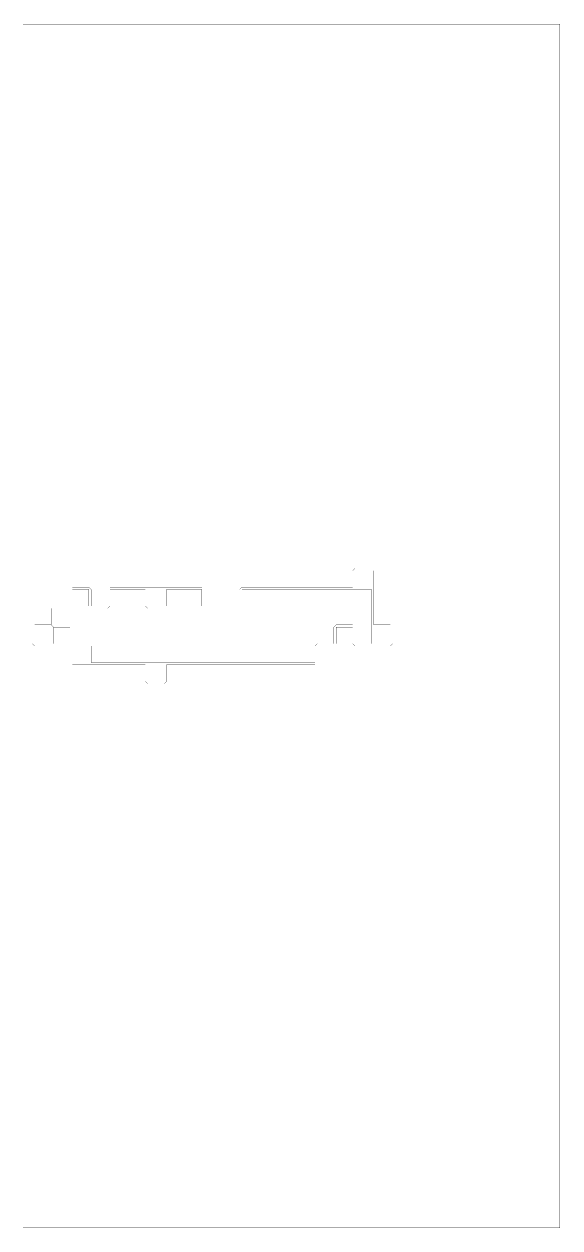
# Model space of a CAD drawing. Header units: metres. Extents: x 0 to 4990, y -4990 to 0.
# Drawn here: x 2769 to 4990, y -4990 to 0 of the extents above; entities that cross this region are included whole.
import ezdxf

# ---------------------------------------------------------------- set-up
doc = ezdxf.new("R2010")
doc.units = ezdxf.units.M
doc.layers.add('conductor', color=1, linetype='Continuous')
doc.layers.add('substrate', color=5, linetype='Continuous')

msp = doc.modelspace()

# ---------------------------------------------------------------- linework, layer by layer
at = {"layer": 'conductor', "const_width": 0.5}
msp.add_lwpolyline([(2968.75, -2343.75), (2968.75, -2353.515625), (2968.75, -2363.28125), (2968.75, -2373.046875), (2968.75, -2382.8125), (2968.75, -2392.578125), (2968.75, -2402.34375), (2968.75, -2412.109375), (2968.75, -2421.875), (2968.75, -2431.640625), (2968.75, -2441.40625), (2968.75, -2451.171875), (2968.75, -2460.9375), (2968.75, -2470.703125), (2968.75, -2480.46875), (2968.75, -2490.234375), (2968.75, -2500), (2968.75, -2509.765625), (2968.75, -2519.53125), (2968.75, -2529.296875), (2968.75, -2539.0625), (2968.75, -2548.828125), (2968.75, -2558.59375), (2968.75, -2568.359375), (2978.515625, -2568.359375), (2988.28125, -2568.359375), (2998.046875, -2568.359375), (3007.8125, -2568.359375), (3017.578125, -2568.359375), (3027.34375, -2568.359375), (3037.109375, -2568.359375), (3046.875, -2578.125), (3046.875, -2587.890625), (3046.875, -2597.65625), (3046.875, -2607.421875), (3046.875, -2617.1875), (3046.875, -2626.953125), (3046.875, -2636.71875), (3046.875, -2646.484375), (3056.640625, -2646.484375), (3066.40625, -2646.484375), (3076.171875, -2646.484375), (3085.9375, -2646.484375), (3095.703125, -2646.484375), (3105.46875, -2646.484375), (3115.234375, -2646.484375), (3125, -2646.484375), (3134.765625, -2646.484375), (3144.53125, -2646.484375), (3154.296875, -2646.484375), (3164.0625, -2646.484375), (3173.828125, -2646.484375), (3183.59375, -2646.484375), (3193.359375, -2646.484375), (3203.125, -2646.484375), (3212.890625, -2646.484375), (3222.65625, -2646.484375), (3232.421875, -2646.484375), (3242.1875, -2646.484375), (3251.953125, -2646.484375), (3261.71875, -2646.484375), (3271.484375, -2646.484375), (3281.25, -2646.484375), (3291.015625, -2646.484375), (3300.78125, -2646.484375), (3310.546875, -2646.484375), (3320.3125, -2646.484375), (3330.078125, -2646.484375), (3339.84375, -2646.484375), (3349.609375, -2646.484375), (3359.375, -2646.484375), (3369.140625, -2646.484375), (3378.90625, -2646.484375), (3388.671875, -2646.484375), (3398.4375, -2646.484375), (3408.203125, -2646.484375), (3417.96875, -2646.484375), (3427.734375, -2646.484375), (3437.5, -2646.484375), (3447.265625, -2646.484375), (3457.03125, -2646.484375), (3466.796875, -2646.484375), (3476.5625, -2646.484375), (3486.328125, -2646.484375), (3496.09375, -2646.484375), (3505.859375, -2646.484375), (3515.625, -2646.484375), (3525.390625, -2646.484375), (3535.15625, -2646.484375), (3544.921875, -2646.484375), (3554.6875, -2646.484375), (3564.453125, -2646.484375), (3574.21875, -2646.484375), (3583.984375, -2646.484375), (3593.75, -2646.484375), (3603.515625, -2646.484375), (3613.28125, -2646.484375), (3623.046875, -2646.484375), (3632.8125, -2646.484375), (3642.578125, -2646.484375), (3652.34375, -2646.484375), (3662.109375, -2646.484375), (3671.875, -2646.484375), (3681.640625, -2646.484375), (3691.40625, -2646.484375), (3701.171875, -2646.484375), (3710.9375, -2646.484375), (3720.703125, -2646.484375), (3730.46875, -2646.484375), (3740.234375, -2646.484375), (3750, -2646.484375), (3759.765625, -2646.484375), (3769.53125, -2646.484375), (3779.296875, -2646.484375), (3789.0625, -2646.484375), (3798.828125, -2646.484375), (3808.59375, -2646.484375), (3818.359375, -2646.484375), (3828.125, -2646.484375), (3837.890625, -2646.484375), (3847.65625, -2646.484375), (3857.421875, -2646.484375), (3867.1875, -2646.484375), (3876.953125, -2646.484375), (3886.71875, -2646.484375), (3896.484375, -2646.484375), (3906.25, -2646.484375), (3916.015625, -2646.484375), (3925.78125, -2646.484375), (3935.546875, -2646.484375), (3945.3125, -2646.484375), (3955.078125, -2646.484375), (3964.84375, -2646.484375), (3974.609375, -2646.484375), (3974.609375, -2636.71875), (3974.609375, -2626.953125), (3974.609375, -2617.1875), (3974.609375, -2607.421875), (3974.609375, -2597.65625), (3974.609375, -2587.890625), (3974.609375, -2578.125), (3984.375, -2568.359375), (3994.140625, -2568.359375), (4003.90625, -2568.359375), (4013.671875, -2568.359375), (4023.4375, -2568.359375), (4033.203125, -2568.359375), (4042.96875, -2568.359375), (4052.734375, -2568.359375), (4052.734375, -2558.59375), (4052.734375, -2548.828125), (4052.734375, -2539.0625), (4052.734375, -2529.296875), (4052.734375, -2519.53125), (4052.734375, -2509.765625), (4052.734375, -2500), (4062.5, -2490.234375), (4072.265625, -2490.234375), (4082.03125, -2490.234375), (4091.796875, -2490.234375), (4101.5625, -2490.234375), (4111.328125, -2490.234375), (4121.09375, -2490.234375), (4130.859375, -2490.234375), (4140.625, -2500), (4140.625, -2509.765625), (4140.625, -2519.53125), (4140.625, -2529.296875), (4140.625, -2539.0625), (4140.625, -2548.828125), (4140.625, -2558.59375), (4140.625, -2568.359375), (4150.390625, -2568.359375), (4160.15625, -2568.359375), (4169.921875, -2568.359375), (4179.6875, -2568.359375), (4189.453125, -2568.359375), (4199.21875, -2568.359375), (4208.984375, -2568.359375), (4208.984375, -2558.59375), (4208.984375, -2548.828125), (4208.984375, -2539.0625), (4208.984375, -2529.296875), (4208.984375, -2519.53125), (4208.984375, -2509.765625), (4208.984375, -2500), (4208.984375, -2490.234375), (4208.984375, -2480.46875), (4208.984375, -2470.703125), (4208.984375, -2460.9375), (4208.984375, -2451.171875), (4208.984375, -2441.40625), (4208.984375, -2431.640625), (4208.984375, -2421.875), (4208.984375, -2412.109375), (4208.984375, -2402.34375), (4208.984375, -2392.578125), (4208.984375, -2382.8125), (4208.984375, -2373.046875), (4208.984375, -2363.28125), (4208.984375, -2353.515625), (4208.984375, -2343.75), (4199.21875, -2343.75), (4189.453125, -2343.75), (4179.6875, -2343.75), (4169.921875, -2343.75), (4160.15625, -2343.75), (4150.390625, -2343.75), (4140.625, -2343.75), (4130.859375, -2343.75), (4121.09375, -2343.75), (4111.328125, -2343.75), (4101.5625, -2343.75), (4091.796875, -2343.75), (4082.03125, -2343.75), (4072.265625, -2343.75), (4062.5, -2343.75), (4052.734375, -2343.75), (4042.96875, -2343.75), (4033.203125, -2343.75), (4023.4375, -2343.75), (4013.671875, -2343.75), (4003.90625, -2343.75), (3994.140625, -2343.75), (3984.375, -2343.75), (3974.609375, -2343.75), (3964.84375, -2343.75), (3955.078125, -2343.75), (3945.3125, -2343.75), (3935.546875, -2343.75), (3925.78125, -2343.75), (3916.015625, -2343.75), (3906.25, -2343.75), (3896.484375, -2343.75), (3886.71875, -2343.75), (3876.953125, -2343.75), (3867.1875, -2343.75), (3857.421875, -2343.75), (3847.65625, -2343.75), (3837.890625, -2343.75), (3828.125, -2343.75), (3818.359375, -2343.75), (3808.59375, -2343.75), (3798.828125, -2343.75), (3789.0625, -2343.75), (3779.296875, -2343.75), (3769.53125, -2343.75), (3759.765625, -2343.75), (3750, -2343.75), (3740.234375, -2343.75), (3730.46875, -2343.75), (3720.703125, -2343.75), (3710.9375, -2343.75), (3701.171875, -2343.75), (3691.40625, -2343.75), (3681.640625, -2343.75), (3671.875, -2343.75), (3671.875, -2353.515625), (3671.875, -2363.28125), (3671.875, -2373.046875), (3671.875, -2382.8125), (3671.875, -2392.578125), (3671.875, -2402.34375), (3671.875, -2412.109375), (3662.109375, -2421.875), (3652.34375, -2421.875), (3642.578125, -2421.875), (3632.8125, -2421.875), (3623.046875, -2421.875), (3613.28125, -2421.875), (3603.515625, -2421.875), (3593.75, -2421.875), (3583.984375, -2421.875), (3574.21875, -2421.875), (3564.453125, -2421.875), (3554.6875, -2421.875), (3544.921875, -2421.875), (3535.15625, -2421.875), (3525.390625, -2421.875), (3515.625, -2421.875), (3505.859375, -2412.109375), (3505.859375, -2402.34375), (3505.859375, -2392.578125), (3505.859375, -2382.8125), (3505.859375, -2373.046875), (3505.859375, -2363.28125), (3505.859375, -2353.515625), (3505.859375, -2343.75), (3496.09375, -2343.75), (3486.328125, -2343.75), (3476.5625, -2343.75), (3466.796875, -2343.75), (3457.03125, -2343.75), (3447.265625, -2343.75), (3437.5, -2343.75), (3427.734375, -2343.75), (3417.96875, -2343.75), (3408.203125, -2343.75), (3398.4375, -2343.75), (3388.671875, -2343.75), (3378.90625, -2343.75), (3369.140625, -2343.75), (3359.375, -2343.75), (3359.375, -2353.515625), (3359.375, -2363.28125), (3359.375, -2373.046875), (3359.375, -2382.8125), (3359.375, -2392.578125), (3359.375, -2402.34375), (3359.375, -2412.109375), (3349.609375, -2421.875), (3339.84375, -2421.875), (3330.078125, -2421.875), (3320.3125, -2421.875), (3310.546875, -2421.875), (3300.78125, -2421.875), (3291.015625, -2421.875), (3281.25, -2421.875), (3271.484375, -2412.109375), (3271.484375, -2402.34375), (3271.484375, -2392.578125), (3271.484375, -2382.8125), (3271.484375, -2373.046875), (3271.484375, -2363.28125), (3271.484375, -2353.515625), (3271.484375, -2343.75), (3261.71875, -2343.75), (3251.953125, -2343.75), (3242.1875, -2343.75), (3232.421875, -2343.75), (3222.65625, -2343.75), (3212.890625, -2343.75), (3203.125, -2343.75), (3193.359375, -2343.75), (3183.59375, -2343.75), (3173.828125, -2343.75), (3164.0625, -2343.75), (3154.296875, -2343.75), (3144.53125, -2343.75), (3134.765625, -2343.75), (3125, -2343.75), (3125, -2353.515625), (3125, -2363.28125), (3125, -2373.046875), (3125, -2382.8125), (3125, -2392.578125), (3125, -2402.34375), (3125, -2412.109375), (3115.234375, -2421.875), (3105.46875, -2421.875), (3095.703125, -2421.875), (3085.9375, -2421.875), (3076.171875, -2421.875), (3066.40625, -2421.875), (3056.640625, -2421.875), (3046.875, -2421.875), (3037.109375, -2412.109375), (3037.109375, -2402.34375), (3037.109375, -2392.578125), (3037.109375, -2382.8125), (3037.109375, -2373.046875), (3037.109375, -2363.28125), (3037.109375, -2353.515625), (3037.109375, -2343.75), (3027.34375, -2343.75), (3017.578125, -2343.75), (3007.8125, -2343.75), (2998.046875, -2343.75), (2988.28125, -2343.75), (2978.515625, -2343.75)], close=True, dxfattribs=at)
at = {"layer": 'substrate', "const_width": 0.5}
msp.add_lwpolyline([(2763.671875, -4990.234375), (2773.4375, -4990.234375), (2783.203125, -4990.234375), (2792.96875, -4990.234375), (2802.734375, -4990.234375), (2812.5, -4990.234375), (2822.265625, -4990.234375), (2832.03125, -4990.234375), (2841.796875, -4990.234375), (2851.5625, -4990.234375), (2861.328125, -4990.234375), (2871.09375, -4990.234375), (2880.859375, -4990.234375), (2890.625, -4990.234375), (2900.390625, -4990.234375), (2910.15625, -4990.234375), (2919.921875, -4990.234375), (2929.6875, -4990.234375), (2939.453125, -4990.234375), (2949.21875, -4990.234375), (2958.984375, -4990.234375), (2968.75, -4990.234375), (2978.515625, -4990.234375), (2988.28125, -4990.234375), (2998.046875, -4990.234375), (3007.8125, -4990.234375), (3017.578125, -4990.234375), (3027.34375, -4990.234375), (3037.109375, -4990.234375), (3046.875, -4990.234375), (3056.640625, -4990.234375), (3066.40625, -4990.234375), (3076.171875, -4990.234375), (3085.9375, -4990.234375), (3095.703125, -4990.234375), (3105.46875, -4990.234375), (3115.234375, -4990.234375), (3125, -4990.234375), (3134.765625, -4990.234375), (3144.53125, -4990.234375), (3154.296875, -4990.234375), (3164.0625, -4990.234375), (3173.828125, -4990.234375), (3183.59375, -4990.234375), (3193.359375, -4990.234375), (3203.125, -4990.234375), (3212.890625, -4990.234375), (3222.65625, -4990.234375), (3232.421875, -4990.234375), (3242.1875, -4990.234375), (3251.953125, -4990.234375), (3261.71875, -4990.234375), (3271.484375, -4990.234375), (3281.25, -4990.234375), (3291.015625, -4990.234375), (3300.78125, -4990.234375), (3310.546875, -4990.234375), (3320.3125, -4990.234375), (3330.078125, -4990.234375), (3339.84375, -4990.234375), (3349.609375, -4990.234375), (3359.375, -4990.234375), (3369.140625, -4990.234375), (3378.90625, -4990.234375), (3388.671875, -4990.234375), (3398.4375, -4990.234375), (3408.203125, -4990.234375), (3417.96875, -4990.234375), (3427.734375, -4990.234375), (3437.5, -4990.234375), (3447.265625, -4990.234375), (3457.03125, -4990.234375), (3466.796875, -4990.234375), (3476.5625, -4990.234375), (3486.328125, -4990.234375), (3496.09375, -4990.234375), (3505.859375, -4990.234375), (3515.625, -4990.234375), (3525.390625, -4990.234375), (3535.15625, -4990.234375), (3544.921875, -4990.234375), (3554.6875, -4990.234375), (3564.453125, -4990.234375), (3574.21875, -4990.234375), (3583.984375, -4990.234375), (3593.75, -4990.234375), (3603.515625, -4990.234375), (3613.28125, -4990.234375), (3623.046875, -4990.234375), (3632.8125, -4990.234375), (3642.578125, -4990.234375), (3652.34375, -4990.234375), (3662.109375, -4990.234375), (3671.875, -4990.234375), (3681.640625, -4990.234375), (3691.40625, -4990.234375), (3701.171875, -4990.234375), (3710.9375, -4990.234375), (3720.703125, -4990.234375), (3730.46875, -4990.234375), (3740.234375, -4990.234375), (3750, -4990.234375), (3759.765625, -4990.234375), (3769.53125, -4990.234375), (3779.296875, -4990.234375), (3789.0625, -4990.234375), (3798.828125, -4990.234375), (3808.59375, -4990.234375), (3818.359375, -4990.234375), (3828.125, -4990.234375), (3837.890625, -4990.234375), (3847.65625, -4990.234375), (3857.421875, -4990.234375), (3867.1875, -4990.234375), (3876.953125, -4990.234375), (3886.71875, -4990.234375), (3896.484375, -4990.234375), (3906.25, -4990.234375), (3916.015625, -4990.234375), (3925.78125, -4990.234375), (3935.546875, -4990.234375), (3945.3125, -4990.234375), (3955.078125, -4990.234375), (3964.84375, -4990.234375), (3974.609375, -4990.234375), (3984.375, -4990.234375), (3994.140625, -4990.234375), (4003.90625, -4990.234375), (4013.671875, -4990.234375), (4023.4375, -4990.234375), (4033.203125, -4990.234375), (4042.96875, -4990.234375), (4052.734375, -4990.234375), (4062.5, -4990.234375), (4072.265625, -4990.234375), (4082.03125, -4990.234375), (4091.796875, -4990.234375), (4101.5625, -4990.234375), (4111.328125, -4990.234375), (4121.09375, -4990.234375), (4130.859375, -4990.234375), (4140.625, -4990.234375), (4150.390625, -4990.234375), (4160.15625, -4990.234375), (4169.921875, -4990.234375), (4179.6875, -4990.234375), (4189.453125, -4990.234375), (4199.21875, -4990.234375), (4208.984375, -4990.234375), (4218.75, -4990.234375), (4228.515625, -4990.234375), (4238.28125, -4990.234375), (4248.046875, -4990.234375), (4257.8125, -4990.234375), (4267.578125, -4990.234375), (4277.34375, -4990.234375), (4287.109375, -4990.234375), (4296.875, -4990.234375), (4306.640625, -4990.234375), (4316.40625, -4990.234375), (4326.171875, -4990.234375), (4335.9375, -4990.234375), (4345.703125, -4990.234375), (4355.46875, -4990.234375), (4365.234375, -4990.234375), (4375, -4990.234375), (4384.765625, -4990.234375), (4394.53125, -4990.234375), (4404.296875, -4990.234375), (4414.0625, -4990.234375), (4423.828125, -4990.234375), (4433.59375, -4990.234375), (4443.359375, -4990.234375), (4453.125, -4990.234375), (4462.890625, -4990.234375), (4472.65625, -4990.234375), (4482.421875, -4990.234375), (4492.1875, -4990.234375), (4501.953125, -4990.234375), (4511.71875, -4990.234375), (4521.484375, -4990.234375), (4531.25, -4990.234375), (4541.015625, -4990.234375), (4550.78125, -4990.234375), (4560.546875, -4990.234375), (4570.3125, -4990.234375), (4580.078125, -4990.234375), (4589.84375, -4990.234375), (4599.609375, -4990.234375), (4609.375, -4990.234375), (4619.140625, -4990.234375), (4628.90625, -4990.234375), (4638.671875, -4990.234375), (4648.4375, -4990.234375), (4658.203125, -4990.234375), (4667.96875, -4990.234375), (4677.734375, -4990.234375), (4687.5, -4990.234375), (4697.265625, -4990.234375), (4707.03125, -4990.234375), (4716.796875, -4990.234375), (4726.5625, -4990.234375), (4736.328125, -4990.234375), (4746.09375, -4990.234375), (4755.859375, -4990.234375), (4765.625, -4990.234375), (4775.390625, -4990.234375), (4785.15625, -4990.234375), (4794.921875, -4990.234375), (4804.6875, -4990.234375), (4814.453125, -4990.234375), (4824.21875, -4990.234375), (4833.984375, -4990.234375), (4843.75, -4990.234375), (4853.515625, -4990.234375), (4863.28125, -4990.234375), (4873.046875, -4990.234375), (4882.8125, -4990.234375), (4892.578125, -4990.234375), (4902.34375, -4990.234375), (4912.109375, -4990.234375), (4921.875, -4990.234375), (4931.640625, -4990.234375), (4941.40625, -4990.234375), (4951.171875, -4990.234375), (4960.9375, -4990.234375), (4970.703125, -4990.234375), (4980.46875, -4990.234375), (4990.234375, -4990.234375), (4990.234375, -4980.46875), (4990.234375, -4970.703125), (4990.234375, -4960.9375), (4990.234375, -4951.171875), (4990.234375, -4941.40625), (4990.234375, -4931.640625), (4990.234375, -4921.875), (4990.234375, -4912.109375), (4990.234375, -4902.34375), (4990.234375, -4892.578125), (4990.234375, -4882.8125), (4990.234375, -4873.046875), (4990.234375, -4863.28125), (4990.234375, -4853.515625), (4990.234375, -4843.75), (4990.234375, -4833.984375), (4990.234375, -4824.21875), (4990.234375, -4814.453125), (4990.234375, -4804.6875), (4990.234375, -4794.921875), (4990.234375, -4785.15625), (4990.234375, -4775.390625), (4990.234375, -4765.625), (4990.234375, -4755.859375), (4990.234375, -4746.09375), (4990.234375, -4736.328125), (4990.234375, -4726.5625), (4990.234375, -4716.796875), (4990.234375, -4707.03125), (4990.234375, -4697.265625), (4990.234375, -4687.5), (4990.234375, -4677.734375), (4990.234375, -4667.96875), (4990.234375, -4658.203125), (4990.234375, -4648.4375), (4990.234375, -4638.671875), (4990.234375, -4628.90625), (4990.234375, -4619.140625), (4990.234375, -4609.375), (4990.234375, -4599.609375), (4990.234375, -4589.84375), (4990.234375, -4580.078125), (4990.234375, -4570.3125), (4990.234375, -4560.546875), (4990.234375, -4550.78125), (4990.234375, -4541.015625), (4990.234375, -4531.25), (4990.234375, -4521.484375), (4990.234375, -4511.71875), (4990.234375, -4501.953125), (4990.234375, -4492.1875), (4990.234375, -4482.421875), (4990.234375, -4472.65625), (4990.234375, -4462.890625), (4990.234375, -4453.125), (4990.234375, -4443.359375), (4990.234375, -4433.59375), (4990.234375, -4423.828125), (4990.234375, -4414.0625), (4990.234375, -4404.296875), (4990.234375, -4394.53125), (4990.234375, -4384.765625), (4990.234375, -4375), (4990.234375, -4365.234375), (4990.234375, -4355.46875), (4990.234375, -4345.703125), (4990.234375, -4335.9375), (4990.234375, -4326.171875), (4990.234375, -4316.40625), (4990.234375, -4306.640625), (4990.234375, -4296.875), (4990.234375, -4287.109375), (4990.234375, -4277.34375), (4990.234375, -4267.578125), (4990.234375, -4257.8125), (4990.234375, -4248.046875), (4990.234375, -4238.28125), (4990.234375, -4228.515625), (4990.234375, -4218.75), (4990.234375, -4208.984375), (4990.234375, -4199.21875), (4990.234375, -4189.453125), (4990.234375, -4179.6875), (4990.234375, -4169.921875), (4990.234375, -4160.15625), (4990.234375, -4150.390625), (4990.234375, -4140.625), (4990.234375, -4130.859375), (4990.234375, -4121.09375), (4990.234375, -4111.328125), (4990.234375, -4101.5625), (4990.234375, -4091.796875), (4990.234375, -4082.03125), (4990.234375, -4072.265625), (4990.234375, -4062.5), (4990.234375, -4052.734375), (4990.234375, -4042.96875), (4990.234375, -4033.203125), (4990.234375, -4023.4375), (4990.234375, -4013.671875), (4990.234375, -4003.90625), (4990.234375, -3994.140625), (4990.234375, -3984.375), (4990.234375, -3974.609375), (4990.234375, -3964.84375), (4990.234375, -3955.078125), (4990.234375, -3945.3125), (4990.234375, -3935.546875), (4990.234375, -3925.78125), (4990.234375, -3916.015625), (4990.234375, -3906.25), (4990.234375, -3896.484375), (4990.234375, -3886.71875), (4990.234375, -3876.953125), (4990.234375, -3867.1875), (4990.234375, -3857.421875), (4990.234375, -3847.65625), (4990.234375, -3837.890625), (4990.234375, -3828.125), (4990.234375, -3818.359375), (4990.234375, -3808.59375), (4990.234375, -3798.828125), (4990.234375, -3789.0625), (4990.234375, -3779.296875), (4990.234375, -3769.53125), (4990.234375, -3759.765625), (4990.234375, -3750), (4990.234375, -3740.234375), (4990.234375, -3730.46875), (4990.234375, -3720.703125), (4990.234375, -3710.9375), (4990.234375, -3701.171875), (4990.234375, -3691.40625), (4990.234375, -3681.640625), (4990.234375, -3671.875), (4990.234375, -3662.109375), (4990.234375, -3652.34375), (4990.234375, -3642.578125), (4990.234375, -3632.8125), (4990.234375, -3623.046875), (4990.234375, -3613.28125), (4990.234375, -3603.515625), (4990.234375, -3593.75), (4990.234375, -3583.984375), (4990.234375, -3574.21875), (4990.234375, -3564.453125), (4990.234375, -3554.6875), (4990.234375, -3544.921875), (4990.234375, -3535.15625), (4990.234375, -3525.390625), (4990.234375, -3515.625), (4990.234375, -3505.859375), (4990.234375, -3496.09375), (4990.234375, -3486.328125), (4990.234375, -3476.5625), (4990.234375, -3466.796875), (4990.234375, -3457.03125), (4990.234375, -3447.265625), (4990.234375, -3437.5), (4990.234375, -3427.734375), (4990.234375, -3417.96875), (4990.234375, -3408.203125), (4990.234375, -3398.4375), (4990.234375, -3388.671875), (4990.234375, -3378.90625), (4990.234375, -3369.140625), (4990.234375, -3359.375), (4990.234375, -3349.609375), (4990.234375, -3339.84375), (4990.234375, -3330.078125), (4990.234375, -3320.3125), (4990.234375, -3310.546875), (4990.234375, -3300.78125), (4990.234375, -3291.015625), (4990.234375, -3281.25), (4990.234375, -3271.484375), (4990.234375, -3261.71875), (4990.234375, -3251.953125), (4990.234375, -3242.1875), (4990.234375, -3232.421875), (4990.234375, -3222.65625), (4990.234375, -3212.890625), (4990.234375, -3203.125), (4990.234375, -3193.359375), (4990.234375, -3183.59375), (4990.234375, -3173.828125), (4990.234375, -3164.0625), (4990.234375, -3154.296875), (4990.234375, -3144.53125), (4990.234375, -3134.765625), (4990.234375, -3125), (4990.234375, -3115.234375), (4990.234375, -3105.46875), (4990.234375, -3095.703125), (4990.234375, -3085.9375), (4990.234375, -3076.171875), (4990.234375, -3066.40625), (4990.234375, -3056.640625), (4990.234375, -3046.875), (4990.234375, -3037.109375), (4990.234375, -3027.34375), (4990.234375, -3017.578125), (4990.234375, -3007.8125), (4990.234375, -2998.046875), (4990.234375, -2988.28125), (4990.234375, -2978.515625), (4990.234375, -2968.75), (4990.234375, -2958.984375), (4990.234375, -2949.21875), (4990.234375, -2939.453125), (4990.234375, -2929.6875), (4990.234375, -2919.921875), (4990.234375, -2910.15625), (4990.234375, -2900.390625), (4990.234375, -2890.625), (4990.234375, -2880.859375), (4990.234375, -2871.09375), (4990.234375, -2861.328125), (4990.234375, -2851.5625), (4990.234375, -2841.796875), (4990.234375, -2832.03125), (4990.234375, -2822.265625), (4990.234375, -2812.5), (4990.234375, -2802.734375), (4990.234375, -2792.96875), (4990.234375, -2783.203125), (4990.234375, -2773.4375), (4990.234375, -2763.671875), (4990.234375, -2753.90625), (4990.234375, -2744.140625), (4990.234375, -2734.375), (4990.234375, -2724.609375), (4990.234375, -2714.84375), (4990.234375, -2705.078125), (4990.234375, -2695.3125), (4990.234375, -2685.546875), (4990.234375, -2675.78125), (4990.234375, -2666.015625), (4990.234375, -2656.25), (4990.234375, -2646.484375), (4990.234375, -2636.71875), (4990.234375, -2626.953125), (4990.234375, -2617.1875), (4990.234375, -2607.421875), (4990.234375, -2597.65625), (4990.234375, -2587.890625), (4990.234375, -2578.125), (4990.234375, -2568.359375), (4990.234375, -2558.59375), (4990.234375, -2548.828125), (4990.234375, -2539.0625), (4990.234375, -2529.296875), (4990.234375, -2519.53125), (4990.234375, -2509.765625), (4990.234375, -2500), (4990.234375, -2490.234375), (4990.234375, -2480.46875), (4990.234375, -2470.703125), (4990.234375, -2460.9375), (4990.234375, -2451.171875), (4990.234375, -2441.40625), (4990.234375, -2431.640625), (4990.234375, -2421.875), (4990.234375, -2412.109375), (4990.234375, -2402.34375), (4990.234375, -2392.578125), (4990.234375, -2382.8125), (4990.234375, -2373.046875), (4990.234375, -2363.28125), (4990.234375, -2353.515625), (4990.234375, -2343.75), (4990.234375, -2333.984375), (4990.234375, -2324.21875), (4990.234375, -2314.453125), (4990.234375, -2304.6875), (4990.234375, -2294.921875), (4990.234375, -2285.15625), (4990.234375, -2275.390625), (4990.234375, -2265.625), (4990.234375, -2255.859375), (4990.234375, -2246.09375), (4990.234375, -2236.328125), (4990.234375, -2226.5625), (4990.234375, -2216.796875), (4990.234375, -2207.03125), (4990.234375, -2197.265625), (4990.234375, -2187.5), (4990.234375, -2177.734375), (4990.234375, -2167.96875), (4990.234375, -2158.203125), (4990.234375, -2148.4375), (4990.234375, -2138.671875), (4990.234375, -2128.90625), (4990.234375, -2119.140625), (4990.234375, -2109.375), (4990.234375, -2099.609375), (4990.234375, -2089.84375), (4990.234375, -2080.078125), (4990.234375, -2070.3125), (4990.234375, -2060.546875), (4990.234375, -2050.78125), (4990.234375, -2041.015625), (4990.234375, -2031.25), (4990.234375, -2021.484375), (4990.234375, -2011.71875), (4990.234375, -2001.953125), (4990.234375, -1992.1875), (4990.234375, -1982.421875), (4990.234375, -1972.65625), (4990.234375, -1962.890625), (4990.234375, -1953.125), (4990.234375, -1943.359375), (4990.234375, -1933.59375), (4990.234375, -1923.828125), (4990.234375, -1914.0625), (4990.234375, -1904.296875), (4990.234375, -1894.53125), (4990.234375, -1884.765625), (4990.234375, -1875), (4990.234375, -1865.234375), (4990.234375, -1855.46875), (4990.234375, -1845.703125), (4990.234375, -1835.9375), (4990.234375, -1826.171875), (4990.234375, -1816.40625), (4990.234375, -1806.640625), (4990.234375, -1796.875), (4990.234375, -1787.109375), (4990.234375, -1777.34375), (4990.234375, -1767.578125), (4990.234375, -1757.8125), (4990.234375, -1748.046875), (4990.234375, -1738.28125), (4990.234375, -1728.515625), (4990.234375, -1718.75), (4990.234375, -1708.984375), (4990.234375, -1699.21875), (4990.234375, -1689.453125), (4990.234375, -1679.6875), (4990.234375, -1669.921875), (4990.234375, -1660.15625), (4990.234375, -1650.390625), (4990.234375, -1640.625), (4990.234375, -1630.859375), (4990.234375, -1621.09375), (4990.234375, -1611.328125), (4990.234375, -1601.5625), (4990.234375, -1591.796875), (4990.234375, -1582.03125), (4990.234375, -1572.265625), (4990.234375, -1562.5), (4990.234375, -1552.734375), (4990.234375, -1542.96875), (4990.234375, -1533.203125), (4990.234375, -1523.4375), (4990.234375, -1513.671875), (4990.234375, -1503.90625), (4990.234375, -1494.140625), (4990.234375, -1484.375), (4990.234375, -1474.609375), (4990.234375, -1464.84375), (4990.234375, -1455.078125), (4990.234375, -1445.3125), (4990.234375, -1435.546875), (4990.234375, -1425.78125), (4990.234375, -1416.015625), (4990.234375, -1406.25), (4990.234375, -1396.484375), (4990.234375, -1386.71875), (4990.234375, -1376.953125), (4990.234375, -1367.1875), (4990.234375, -1357.421875), (4990.234375, -1347.65625), (4990.234375, -1337.890625), (4990.234375, -1328.125), (4990.234375, -1318.359375), (4990.234375, -1308.59375), (4990.234375, -1298.828125), (4990.234375, -1289.0625), (4990.234375, -1279.296875), (4990.234375, -1269.53125), (4990.234375, -1259.765625), (4990.234375, -1250), (4990.234375, -1240.234375), (4990.234375, -1230.46875), (4990.234375, -1220.703125), (4990.234375, -1210.9375), (4990.234375, -1201.171875), (4990.234375, -1191.40625), (4990.234375, -1181.640625), (4990.234375, -1171.875), (4990.234375, -1162.109375), (4990.234375, -1152.34375), (4990.234375, -1142.578125), (4990.234375, -1132.8125), (4990.234375, -1123.046875), (4990.234375, -1113.28125), (4990.234375, -1103.515625), (4990.234375, -1093.75), (4990.234375, -1083.984375), (4990.234375, -1074.21875), (4990.234375, -1064.453125), (4990.234375, -1054.6875), (4990.234375, -1044.921875), (4990.234375, -1035.15625), (4990.234375, -1025.390625), (4990.234375, -1015.625), (4990.234375, -1005.859375), (4990.234375, -996.09375), (4990.234375, -986.328125), (4990.234375, -976.5625), (4990.234375, -966.796875), (4990.234375, -957.03125), (4990.234375, -947.265625), (4990.234375, -937.5), (4990.234375, -927.734375), (4990.234375, -917.96875), (4990.234375, -908.203125), (4990.234375, -898.4375), (4990.234375, -888.671875), (4990.234375, -878.90625), (4990.234375, -869.140625), (4990.234375, -859.375), (4990.234375, -849.609375), (4990.234375, -839.84375), (4990.234375, -830.078125), (4990.234375, -820.3125), (4990.234375, -810.546875), (4990.234375, -800.78125), (4990.234375, -791.015625), (4990.234375, -781.25), (4990.234375, -771.484375), (4990.234375, -761.71875), (4990.234375, -751.953125), (4990.234375, -742.1875), (4990.234375, -732.421875), (4990.234375, -722.65625), (4990.234375, -712.890625), (4990.234375, -703.125), (4990.234375, -693.359375), (4990.234375, -683.59375), (4990.234375, -673.828125), (4990.234375, -664.0625), (4990.234375, -654.296875), (4990.234375, -644.53125), (4990.234375, -634.765625), (4990.234375, -625), (4990.234375, -615.234375), (4990.234375, -605.46875), (4990.234375, -595.703125), (4990.234375, -585.9375), (4990.234375, -576.171875), (4990.234375, -566.40625), (4990.234375, -556.640625), (4990.234375, -546.875), (4990.234375, -537.109375), (4990.234375, -527.34375), (4990.234375, -517.578125), (4990.234375, -507.8125), (4990.234375, -498.046875), (4990.234375, -488.28125), (4990.234375, -478.515625), (4990.234375, -468.75), (4990.234375, -458.984375), (4990.234375, -449.21875), (4990.234375, -439.453125), (4990.234375, -429.6875), (4990.234375, -419.921875), (4990.234375, -410.15625), (4990.234375, -400.390625), (4990.234375, -390.625), (4990.234375, -380.859375), (4990.234375, -371.09375), (4990.234375, -361.328125), (4990.234375, -351.5625), (4990.234375, -341.796875), (4990.234375, -332.03125), (4990.234375, -322.265625), (4990.234375, -312.5), (4990.234375, -302.734375), (4990.234375, -292.96875), (4990.234375, -283.203125), (4990.234375, -273.4375), (4990.234375, -263.671875), (4990.234375, -253.90625), (4990.234375, -244.140625), (4990.234375, -234.375), (4990.234375, -224.609375), (4990.234375, -214.84375), (4990.234375, -205.078125), (4990.234375, -195.3125), (4990.234375, -185.546875), (4990.234375, -175.78125), (4990.234375, -166.015625), (4990.234375, -156.25), (4990.234375, -146.484375), (4990.234375, -136.71875), (4990.234375, -126.953125), (4990.234375, -117.1875), (4990.234375, -107.421875), (4990.234375, -97.65625), (4990.234375, -87.890625), (4990.234375, -78.125), (4990.234375, -68.359375), (4990.234375, -58.59375), (4990.234375, -48.828125), (4990.234375, -39.0625), (4990.234375, -29.296875), (4990.234375, -19.53125), (4990.234375, -9.765625), (4990.234375, 0), (4980.46875, 0), (4970.703125, 0), (4960.9375, 0), (4951.171875, 0), (4941.40625, 0), (4931.640625, 0), (4921.875, 0), (4912.109375, 0), (4902.34375, 0), (4892.578125, 0), (4882.8125, 0), (4873.046875, 0), (4863.28125, 0), (4853.515625, 0), (4843.75, 0), (4833.984375, 0), (4824.21875, 0), (4814.453125, 0), (4804.6875, 0), (4794.921875, 0), (4785.15625, 0), (4775.390625, 0), (4765.625, 0), (4755.859375, 0), (4746.09375, 0), (4736.328125, 0), (4726.5625, 0), (4716.796875, 0), (4707.03125, 0), (4697.265625, 0), (4687.5, 0), (4677.734375, 0), (4667.96875, 0), (4658.203125, 0), (4648.4375, 0), (4638.671875, 0), (4628.90625, 0), (4619.140625, 0), (4609.375, 0), (4599.609375, 0), (4589.84375, 0), (4580.078125, 0), (4570.3125, 0), (4560.546875, 0), (4550.78125, 0), (4541.015625, 0), (4531.25, 0), (4521.484375, 0), (4511.71875, 0), (4501.953125, 0), (4492.1875, 0), (4482.421875, 0), (4472.65625, 0), (4462.890625, 0), (4453.125, 0), (4443.359375, 0), (4433.59375, 0), (4423.828125, 0), (4414.0625, 0), (4404.296875, 0), (4394.53125, 0), (4384.765625, 0), (4375, 0), (4365.234375, 0), (4355.46875, 0), (4345.703125, 0), (4335.9375, 0), (4326.171875, 0), (4316.40625, 0), (4306.640625, 0), (4296.875, 0), (4287.109375, 0), (4277.34375, 0), (4267.578125, 0), (4257.8125, 0), (4248.046875, 0), (4238.28125, 0), (4228.515625, 0), (4218.75, 0), (4208.984375, 0), (4199.21875, 0), (4189.453125, 0), (4179.6875, 0), (4169.921875, 0), (4160.15625, 0), (4150.390625, 0), (4140.625, 0), (4130.859375, 0), (4121.09375, 0), (4111.328125, 0), (4101.5625, 0), (4091.796875, 0), (4082.03125, 0), (4072.265625, 0), (4062.5, 0), (4052.734375, 0), (4042.96875, 0), (4033.203125, 0), (4023.4375, 0), (4013.671875, 0), (4003.90625, 0), (3994.140625, 0), (3984.375, 0), (3974.609375, 0), (3964.84375, 0), (3955.078125, 0), (3945.3125, 0), (3935.546875, 0), (3925.78125, 0), (3916.015625, 0), (3906.25, 0), (3896.484375, 0), (3886.71875, 0), (3876.953125, 0), (3867.1875, 0), (3857.421875, 0), (3847.65625, 0), (3837.890625, 0), (3828.125, 0), (3818.359375, 0), (3808.59375, 0), (3798.828125, 0), (3789.0625, 0), (3779.296875, 0), (3769.53125, 0), (3759.765625, 0), (3750, 0), (3740.234375, 0), (3730.46875, 0), (3720.703125, 0), (3710.9375, 0), (3701.171875, 0), (3691.40625, 0), (3681.640625, 0), (3671.875, 0), (3662.109375, 0), (3652.34375, 0), (3642.578125, 0), (3632.8125, 0), (3623.046875, 0), (3613.28125, 0), (3603.515625, 0), (3593.75, 0), (3583.984375, 0), (3574.21875, 0), (3564.453125, 0), (3554.6875, 0), (3544.921875, 0), (3535.15625, 0), (3525.390625, 0), (3515.625, 0), (3505.859375, 0), (3496.09375, 0), (3486.328125, 0), (3476.5625, 0), (3466.796875, 0), (3457.03125, 0), (3447.265625, 0), (3437.5, 0), (3427.734375, 0), (3417.96875, 0), (3408.203125, 0), (3398.4375, 0), (3388.671875, 0), (3378.90625, 0), (3369.140625, 0), (3359.375, 0), (3349.609375, 0), (3339.84375, 0), (3330.078125, 0), (3320.3125, 0), (3310.546875, 0), (3300.78125, 0), (3291.015625, 0), (3281.25, 0), (3271.484375, 0), (3261.71875, 0), (3251.953125, 0), (3242.1875, 0), (3232.421875, 0), (3222.65625, 0), (3212.890625, 0), (3203.125, 0), (3193.359375, 0), (3183.59375, 0), (3173.828125, 0), (3164.0625, 0), (3154.296875, 0), (3144.53125, 0), (3134.765625, 0), (3125, 0), (3115.234375, 0), (3105.46875, 0), (3095.703125, 0), (3085.9375, 0), (3076.171875, 0), (3066.40625, 0), (3056.640625, 0), (3046.875, 0), (3037.109375, 0), (3027.34375, 0), (3017.578125, 0), (3007.8125, 0), (2998.046875, 0), (2988.28125, 0), (2978.515625, 0), (2968.75, 0), (2958.984375, 0), (2949.21875, 0), (2939.453125, 0), (2929.6875, 0), (2919.921875, 0), (2910.15625, 0), (2900.390625, 0), (2890.625, 0), (2880.859375, 0), (2871.09375, 0), (2861.328125, 0), (2851.5625, 0), (2841.796875, 0), (2832.03125, 0), (2822.265625, 0), (2812.5, 0), (2802.734375, 0), (2792.96875, 0), (2783.203125, 0), (2773.4375, 0), (2763.671875, 0)], dxfattribs=at)
for points in [[(4130.859375, -2265.625), (4140.625, -2255.859375), (4150.390625, -2255.859375), (4160.15625, -2255.859375), (4169.921875, -2255.859375), (4179.6875, -2255.859375), (4189.453125, -2255.859375), (4199.21875, -2255.859375), (4208.984375, -2255.859375), (4218.75, -2265.625), (4218.75, -2275.390625), (4218.75, -2285.15625), (4218.75, -2294.921875), (4218.75, -2304.6875), (4218.75, -2314.453125), (4218.75, -2324.21875), (4218.75, -2333.984375), (4218.75, -2343.75), (4218.75, -2353.515625), (4218.75, -2363.28125), (4218.75, -2373.046875), (4218.75, -2382.8125), (4218.75, -2392.578125), (4218.75, -2402.34375), (4218.75, -2412.109375), (4218.75, -2421.875), (4218.75, -2431.640625), (4218.75, -2441.40625), (4218.75, -2451.171875), (4218.75, -2460.9375), (4218.75, -2470.703125), (4218.75, -2480.46875), (4218.75, -2490.234375), (4228.515625, -2490.234375), (4238.28125, -2490.234375), (4248.046875, -2490.234375), (4257.8125, -2490.234375), (4267.578125, -2490.234375), (4277.34375, -2490.234375), (4287.109375, -2490.234375), (4296.875, -2500), (4296.875, -2509.765625), (4296.875, -2519.53125), (4296.875, -2529.296875), (4296.875, -2539.0625), (4296.875, -2548.828125), (4296.875, -2558.59375), (4296.875, -2568.359375), (4287.109375, -2578.125), (4277.34375, -2578.125), (4267.578125, -2578.125), (4257.8125, -2578.125), (4248.046875, -2578.125), (4238.28125, -2578.125), (4228.515625, -2578.125), (4218.75, -2578.125), (4208.984375, -2578.125), (4199.21875, -2578.125), (4189.453125, -2578.125), (4179.6875, -2578.125), (4169.921875, -2578.125), (4160.15625, -2578.125), (4150.390625, -2578.125), (4140.625, -2578.125), (4130.859375, -2568.359375), (4130.859375, -2558.59375), (4130.859375, -2548.828125), (4130.859375, -2539.0625), (4130.859375, -2529.296875), (4130.859375, -2519.53125), (4130.859375, -2509.765625), (4130.859375, -2500), (4121.09375, -2500), (4111.328125, -2500), (4101.5625, -2500), (4091.796875, -2500), (4082.03125, -2500), (4072.265625, -2500), (4062.5, -2500), (4062.5, -2509.765625), (4062.5, -2519.53125), (4062.5, -2529.296875), (4062.5, -2539.0625), (4062.5, -2548.828125), (4062.5, -2558.59375), (4062.5, -2568.359375), (4052.734375, -2578.125), (4042.96875, -2578.125), (4033.203125, -2578.125), (4023.4375, -2578.125), (4013.671875, -2578.125), (4003.90625, -2578.125), (3994.140625, -2578.125), (3984.375, -2578.125), (3984.375, -2587.890625), (3984.375, -2597.65625), (3984.375, -2607.421875), (3984.375, -2617.1875), (3984.375, -2626.953125), (3984.375, -2636.71875), (3984.375, -2646.484375), (3974.609375, -2656.25), (3964.84375, -2656.25), (3955.078125, -2656.25), (3945.3125, -2656.25), (3935.546875, -2656.25), (3925.78125, -2656.25), (3916.015625, -2656.25), (3906.25, -2656.25), (3896.484375, -2656.25), (3886.71875, -2656.25), (3876.953125, -2656.25), (3867.1875, -2656.25), (3857.421875, -2656.25), (3847.65625, -2656.25), (3837.890625, -2656.25), (3828.125, -2656.25), (3818.359375, -2656.25), (3808.59375, -2656.25), (3798.828125, -2656.25), (3789.0625, -2656.25), (3779.296875, -2656.25), (3769.53125, -2656.25), (3759.765625, -2656.25), (3750, -2656.25), (3740.234375, -2656.25), (3730.46875, -2656.25), (3720.703125, -2656.25), (3710.9375, -2656.25), (3701.171875, -2656.25), (3691.40625, -2656.25), (3681.640625, -2656.25), (3671.875, -2656.25), (3662.109375, -2656.25), (3652.34375, -2656.25), (3642.578125, -2656.25), (3632.8125, -2656.25), (3623.046875, -2656.25), (3613.28125, -2656.25), (3603.515625, -2656.25), (3593.75, -2656.25), (3583.984375, -2656.25), (3574.21875, -2656.25), (3564.453125, -2656.25), (3554.6875, -2656.25), (3544.921875, -2656.25), (3535.15625, -2656.25), (3525.390625, -2656.25), (3515.625, -2656.25), (3505.859375, -2656.25), (3496.09375, -2656.25), (3486.328125, -2656.25), (3476.5625, -2656.25), (3466.796875, -2656.25), (3457.03125, -2656.25), (3447.265625, -2656.25), (3437.5, -2656.25), (3427.734375, -2656.25), (3417.96875, -2656.25), (3408.203125, -2656.25), (3398.4375, -2656.25), (3388.671875, -2656.25), (3378.90625, -2656.25), (3369.140625, -2656.25), (3359.375, -2656.25), (3359.375, -2666.015625), (3359.375, -2675.78125), (3359.375, -2685.546875), (3359.375, -2695.3125), (3359.375, -2705.078125), (3359.375, -2714.84375), (3359.375, -2724.609375), (3349.609375, -2734.375), (3339.84375, -2734.375), (3330.078125, -2734.375), (3320.3125, -2734.375), (3310.546875, -2734.375), (3300.78125, -2734.375), (3291.015625, -2734.375), (3281.25, -2734.375), (3271.484375, -2724.609375), (3271.484375, -2714.84375), (3271.484375, -2705.078125), (3271.484375, -2695.3125), (3271.484375, -2685.546875), (3271.484375, -2675.78125), (3271.484375, -2666.015625), (3271.484375, -2656.25), (3261.71875, -2656.25), (3251.953125, -2656.25), (3242.1875, -2656.25), (3232.421875, -2656.25), (3222.65625, -2656.25), (3212.890625, -2656.25), (3203.125, -2656.25), (3193.359375, -2656.25), (3183.59375, -2656.25), (3173.828125, -2656.25), (3164.0625, -2656.25), (3154.296875, -2656.25), (3144.53125, -2656.25), (3134.765625, -2656.25), (3125, -2656.25), (3115.234375, -2656.25), (3105.46875, -2656.25), (3095.703125, -2656.25), (3085.9375, -2656.25), (3076.171875, -2656.25), (3066.40625, -2656.25), (3056.640625, -2656.25), (3046.875, -2656.25), (3037.109375, -2656.25), (3027.34375, -2656.25), (3017.578125, -2656.25), (3007.8125, -2656.25), (2998.046875, -2656.25), (2988.28125, -2656.25), (2978.515625, -2656.25), (2968.75, -2656.25), (2958.984375, -2646.484375), (2958.984375, -2636.71875), (2958.984375, -2626.953125), (2958.984375, -2617.1875), (2958.984375, -2607.421875), (2958.984375, -2597.65625), (2958.984375, -2587.890625), (2958.984375, -2578.125), (2958.984375, -2568.359375), (2958.984375, -2558.59375), (2958.984375, -2548.828125), (2958.984375, -2539.0625), (2958.984375, -2529.296875), (2958.984375, -2519.53125), (2958.984375, -2509.765625), (2958.984375, -2500), (2949.21875, -2500), (2939.453125, -2500), (2929.6875, -2500), (2919.921875, -2500), (2910.15625, -2500), (2900.390625, -2500), (2890.625, -2500), (2880.859375, -2490.234375), (2880.859375, -2480.46875), (2880.859375, -2470.703125), (2880.859375, -2460.9375), (2880.859375, -2451.171875), (2880.859375, -2441.40625), (2880.859375, -2431.640625), (2880.859375, -2421.875), (2890.625, -2412.109375), (2900.390625, -2412.109375), (2910.15625, -2412.109375), (2919.921875, -2412.109375), (2929.6875, -2412.109375), (2939.453125, -2412.109375), (2949.21875, -2412.109375), (2958.984375, -2412.109375), (2958.984375, -2402.34375), (2958.984375, -2392.578125), (2958.984375, -2382.8125), (2958.984375, -2373.046875), (2958.984375, -2363.28125), (2958.984375, -2353.515625), (2958.984375, -2343.75), (2968.75, -2333.984375), (2978.515625, -2333.984375), (2988.28125, -2333.984375), (2998.046875, -2333.984375), (3007.8125, -2333.984375), (3017.578125, -2333.984375), (3027.34375, -2333.984375), (3037.109375, -2333.984375), (3046.875, -2343.75), (3046.875, -2353.515625), (3046.875, -2363.28125), (3046.875, -2373.046875), (3046.875, -2382.8125), (3046.875, -2392.578125), (3046.875, -2402.34375), (3046.875, -2412.109375), (3056.640625, -2412.109375), (3066.40625, -2412.109375), (3076.171875, -2412.109375), (3085.9375, -2412.109375), (3095.703125, -2412.109375), (3105.46875, -2412.109375), (3115.234375, -2412.109375), (3115.234375, -2402.34375), (3115.234375, -2392.578125), (3115.234375, -2382.8125), (3115.234375, -2373.046875), (3115.234375, -2363.28125), (3115.234375, -2353.515625), (3115.234375, -2343.75), (3125, -2333.984375), (3134.765625, -2333.984375), (3144.53125, -2333.984375), (3154.296875, -2333.984375), (3164.0625, -2333.984375), (3173.828125, -2333.984375), (3183.59375, -2333.984375), (3193.359375, -2333.984375), (3203.125, -2333.984375), (3212.890625, -2333.984375), (3222.65625, -2333.984375), (3232.421875, -2333.984375), (3242.1875, -2333.984375), (3251.953125, -2333.984375), (3261.71875, -2333.984375), (3271.484375, -2333.984375), (3281.25, -2333.984375), (3291.015625, -2333.984375), (3300.78125, -2333.984375), (3310.546875, -2333.984375), (3320.3125, -2333.984375), (3330.078125, -2333.984375), (3339.84375, -2333.984375), (3349.609375, -2333.984375), (3359.375, -2333.984375), (3369.140625, -2333.984375), (3378.90625, -2333.984375), (3388.671875, -2333.984375), (3398.4375, -2333.984375), (3408.203125, -2333.984375), (3417.96875, -2333.984375), (3427.734375, -2333.984375), (3437.5, -2333.984375), (3447.265625, -2333.984375), (3457.03125, -2333.984375), (3466.796875, -2333.984375), (3476.5625, -2333.984375), (3486.328125, -2333.984375), (3496.09375, -2333.984375), (3505.859375, -2333.984375), (3515.625, -2343.75), (3515.625, -2353.515625), (3515.625, -2363.28125), (3515.625, -2373.046875), (3515.625, -2382.8125), (3515.625, -2392.578125), (3515.625, -2402.34375), (3515.625, -2412.109375), (3525.390625, -2412.109375), (3535.15625, -2412.109375), (3544.921875, -2412.109375), (3554.6875, -2412.109375), (3564.453125, -2412.109375), (3574.21875, -2412.109375), (3583.984375, -2412.109375), (3593.75, -2412.109375), (3603.515625, -2412.109375), (3613.28125, -2412.109375), (3623.046875, -2412.109375), (3632.8125, -2412.109375), (3642.578125, -2412.109375), (3652.34375, -2412.109375), (3662.109375, -2412.109375), (3662.109375, -2402.34375), (3662.109375, -2392.578125), (3662.109375, -2382.8125), (3662.109375, -2373.046875), (3662.109375, -2363.28125), (3662.109375, -2353.515625), (3662.109375, -2343.75), (3671.875, -2333.984375), (3681.640625, -2333.984375), (3691.40625, -2333.984375), (3701.171875, -2333.984375), (3710.9375, -2333.984375), (3720.703125, -2333.984375), (3730.46875, -2333.984375), (3740.234375, -2333.984375), (3750, -2333.984375), (3759.765625, -2333.984375), (3769.53125, -2333.984375), (3779.296875, -2333.984375), (3789.0625, -2333.984375), (3798.828125, -2333.984375), (3808.59375, -2333.984375), (3818.359375, -2333.984375), (3828.125, -2333.984375), (3837.890625, -2333.984375), (3847.65625, -2333.984375), (3857.421875, -2333.984375), (3867.1875, -2333.984375), (3876.953125, -2333.984375), (3886.71875, -2333.984375), (3896.484375, -2333.984375), (3906.25, -2333.984375), (3916.015625, -2333.984375), (3925.78125, -2333.984375), (3935.546875, -2333.984375), (3945.3125, -2333.984375), (3955.078125, -2333.984375), (3964.84375, -2333.984375), (3974.609375, -2333.984375), (3984.375, -2333.984375), (3994.140625, -2333.984375), (4003.90625, -2333.984375), (4013.671875, -2333.984375), (4023.4375, -2333.984375), (4033.203125, -2333.984375), (4042.96875, -2333.984375), (4052.734375, -2333.984375), (4062.5, -2333.984375), (4072.265625, -2333.984375), (4082.03125, -2333.984375), (4091.796875, -2333.984375), (4101.5625, -2333.984375), (4111.328125, -2333.984375), (4121.09375, -2333.984375), (4130.859375, -2333.984375), (4130.859375, -2324.21875), (4130.859375, -2314.453125), (4130.859375, -2304.6875), (4130.859375, -2294.921875), (4130.859375, -2285.15625), (4130.859375, -2275.390625)], [(2802.734375, -2500), (2812.5, -2490.234375), (2822.265625, -2490.234375), (2832.03125, -2490.234375), (2841.796875, -2490.234375), (2851.5625, -2490.234375), (2861.328125, -2490.234375), (2871.09375, -2490.234375), (2880.859375, -2490.234375), (2890.625, -2500), (2890.625, -2509.765625), (2890.625, -2519.53125), (2890.625, -2529.296875), (2890.625, -2539.0625), (2890.625, -2548.828125), (2890.625, -2558.59375), (2890.625, -2568.359375), (2880.859375, -2578.125), (2871.09375, -2578.125), (2861.328125, -2578.125), (2851.5625, -2578.125), (2841.796875, -2578.125), (2832.03125, -2578.125), (2822.265625, -2578.125), (2812.5, -2578.125), (2802.734375, -2568.359375), (2802.734375, -2558.59375), (2802.734375, -2548.828125), (2802.734375, -2539.0625), (2802.734375, -2529.296875), (2802.734375, -2519.53125), (2802.734375, -2509.765625)]]:
    msp.add_lwpolyline(points, close=True, dxfattribs=at)

doc.saveas('drawing.dxf')
